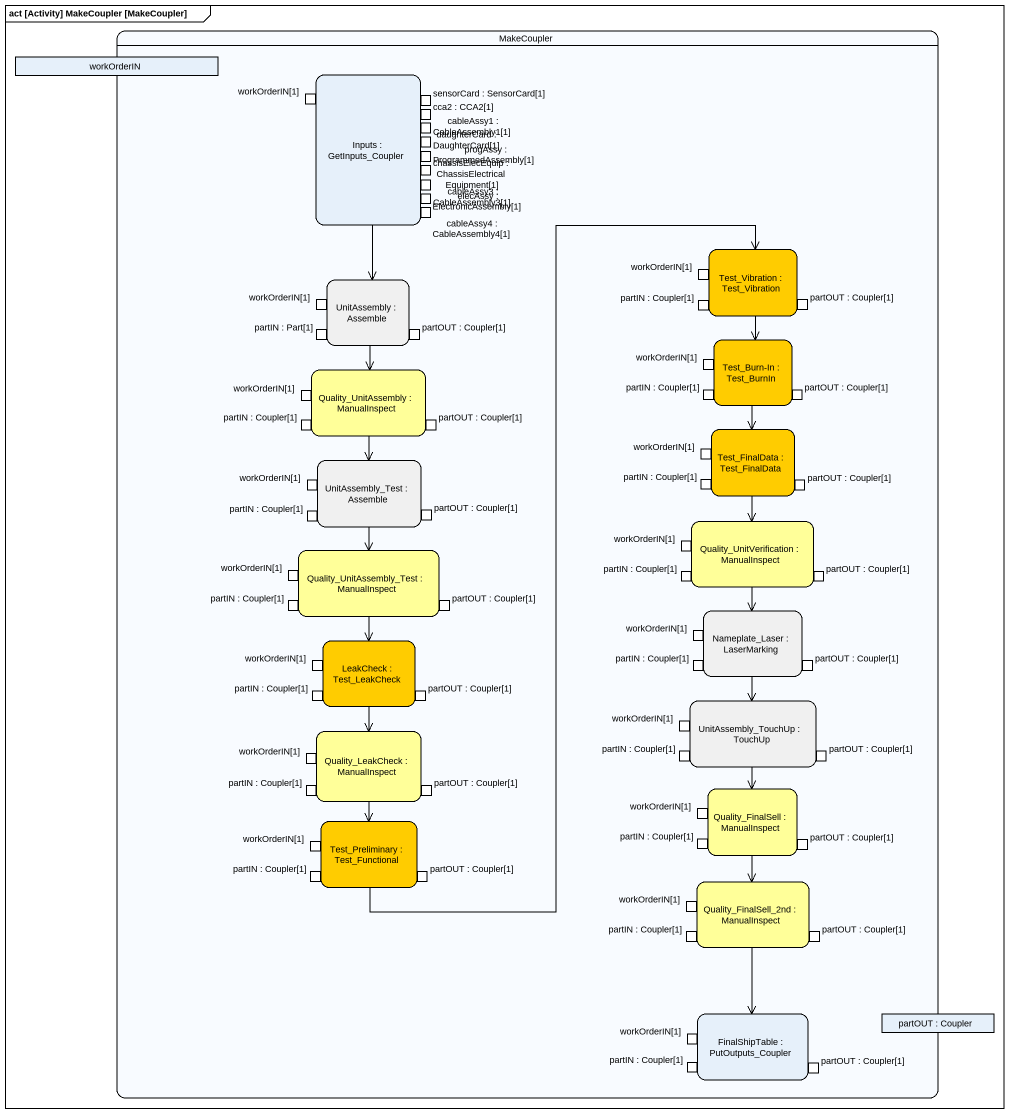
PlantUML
@startuml
mainframe act [Activity] MakeCoupler [MakeCoupler]
hide empty description
state MakeCoupler {
  state workOrderIN <<object>>
  state "Inputs : GetInputs_Coupler" as Inputs {
    state "workOrderIN[1]" as workOrderIN_1 <<inputPin>>
    state "cableAssy1 : CableAssembly1[1]" as cableAssy1_CableAssembly1_1 <<outputPin>>
    state "sensorCard : SensorCard[1]" as sensorCard_SensorCard_1 <<outputPin>>
    state "cca2 : CCA2[1]" as cca2_CCA2_1 <<outputPin>>
    state "progAssy : ProgrammedAssembly[1]" as progAssy_ProgrammedAssembly <<outputPin>>
    state "daughterCard : DaughterCard[1]" as daughterCard_DaughterCard_1 <<outputPin>>
    state "cableAssy3 : CableAssembly3[1]" as cableAssy3_CableAssembly3_1 <<outputPin>>
    state "chassisElecEquip : ChassisElectricalEquipment[1]" as chassisElecEquip <<outputPin>>
    state "elecAssy : ElectronicAssembly[1]" as elecAssy_ElectronicAssembly <<outputPin>>
    state "cableAssy4 : CableAssembly4[1]" as cableAssy4_CableAssembly4_1 <<outputPin>>
  }
  state "Test_Vibration : Test_Vibration" as Test_Vibration #FFCC00 {
    state "workOrderIN[1]" as workOrderIN_1_2 <<inputPin>>
    state "partIN : Coupler[1]" as partIN_Coupler_1 <<inputPin>>
    state "partOUT : Coupler[1]" as partOUT_Coupler_1 <<outputPin>>
  }
  state "UnitAssembly : Assemble" as UnitAssembly #F0F0F0 {
    state "workOrderIN[1]" as workOrderIN_1_3 <<inputPin>>
    state "partIN : Part[1]" as partIN_Part_1 <<inputPin>>
    state "partOUT : Coupler[1]" as partOUT_Coupler_1_2 <<outputPin>>
  }
  state "Test_Burn-In : Test_BurnIn" as Test_Burn_In #FFCC00 {
    state "workOrderIN[1]" as workOrderIN_1_5 <<inputPin>>
    state "partIN : Coupler[1]" as partIN_Coupler_1_2 <<inputPin>>
    state "partOUT : Coupler[1]" as partOUT_Coupler_1_3 <<outputPin>>
  }
  state "Quality_UnitAssembly : ManualInspect" as Quality_UnitAssembly #FFFF99 {
    state "workOrderIN[1]" as workOrderIN_1_4 <<inputPin>>
    state "partIN : Coupler[1]" as partIN_Coupler_1_3 <<inputPin>>
    state "partOUT : Coupler[1]" as partOUT_Coupler_1_4 <<outputPin>>
  }
  state "Test_FinalData : Test_FinalData" as Test_FinalData #FFCC00 {
    state "workOrderIN[1]" as workOrderIN_1_6 <<inputPin>>
    state "partIN : Coupler[1]" as partIN_Coupler_1_4 <<inputPin>>
    state "partOUT : Coupler[1]" as partOUT_Coupler_1_6 <<outputPin>>
  }
  state "UnitAssembly_Test : Assemble" as UnitAssembly_Test #F0F0F0 {
    state "workOrderIN[1]" as workOrderIN_1_7 <<inputPin>>
    state "partOUT : Coupler[1]" as partOUT_Coupler_1_5 <<outputPin>>
    state "partIN : Coupler[1]" as partIN_Coupler_1_5 <<inputPin>>
  }
  state "Quality_UnitVerification : ManualInspect" as Quality_UnitVerification #FFFF99 {
    state "workOrderIN[1]" as workOrderIN_1_8 <<inputPin>>
    state "partIN : Coupler[1]" as partIN_Coupler_1_6 <<inputPin>>
    state "partOUT : Coupler[1]" as partOUT_Coupler_1_7 <<outputPin>>
  }
  state "Quality_UnitAssembly_Test : ManualInspect" as Quality_UnitAssembly_Test #FFFF99 {
    state "workOrderIN[1]" as workOrderIN_1_9 <<inputPin>>
    state "partIN : Coupler[1]" as partIN_Coupler_1_7 <<inputPin>>
    state "partOUT : Coupler[1]" as partOUT_Coupler_1_8 <<outputPin>>
  }
  state "Nameplate_Laser : LaserMarking" as Nameplate_Laser #F0F0F0 {
    state "partIN : Coupler[1]" as partIN_Coupler_1_8 <<inputPin>>
    state "workOrderIN[1]" as workOrderIN_1_11 <<inputPin>>
    state "partOUT : Coupler[1]" as partOUT_Coupler_1_9 <<outputPin>>
  }
  state "LeakCheck : Test_LeakCheck" as LeakCheck #FFCC00 {
    state "workOrderIN[1]" as workOrderIN_1_10 <<inputPin>>
    state "partIN : Coupler[1]" as partIN_Coupler_1_9 <<inputPin>>
    state "partOUT : Coupler[1]" as partOUT_Coupler_1_10 <<outputPin>>
  }
  state "UnitAssembly_TouchUp : TouchUp" as UnitAssembly_TouchUp #F0F0F0 {
    state "workOrderIN[1]" as workOrderIN_1_12 <<inputPin>>
    state "partIN : Coupler[1]" as partIN_Coupler_1_10 <<inputPin>>
    state "partOUT : Coupler[1]" as partOUT_Coupler_1_11 <<outputPin>>
  }
  state "Quality_LeakCheck : ManualInspect" as Quality_LeakCheck #FFFF99 {
    state "workOrderIN[1]" as workOrderIN_1_13 <<inputPin>>
    state "partIN : Coupler[1]" as partIN_Coupler_1_11 <<inputPin>>
    state "partOUT : Coupler[1]" as partOUT_Coupler_1_12 <<outputPin>>
  }
  state "Quality_FinalSell : ManualInspect" as Quality_FinalSell #FFFF99 {
    state "workOrderIN[1]" as workOrderIN_1_14 <<inputPin>>
    state "partIN : Coupler[1]" as partIN_Coupler_1_12 <<inputPin>>
    state "partOUT : Coupler[1]" as partOUT_Coupler_1_13 <<outputPin>>
  }
  state "Test_Preliminary : Test_Functional" as Test_Preliminary #FFCC00 {
    state "workOrderIN[1]" as workOrderIN_1_15 <<inputPin>>
    state "partIN : Coupler[1]" as partIN_Coupler_1_13 <<inputPin>>
    state "partOUT : Coupler[1]" as partOUT_Coupler_1_14 <<outputPin>>
  }
  state "Quality_FinalSell_2nd : ManualInspect" as Quality_FinalSell_2nd #FFFF99 {
    state "partIN : Coupler[1]" as partIN_Coupler_1_14 <<inputPin>>
    state "workOrderIN[1]" as workOrderIN_1_16 <<inputPin>>
    state "partOUT : Coupler[1]" as partOUT_Coupler_1_15 <<outputPin>>
  }
  state "FinalShipTable : PutOutputs_Coupler" as FinalShipTable {
    state "workOrderIN[1]" as workOrderIN_1_17 <<inputPin>>
    state "partIN : Coupler[1]" as partIN_Coupler_1_15 <<inputPin>>
    state "partOUT : Coupler[1]" as partOUT_Coupler_1_16 <<outputPin>>
  }
  state "partOUT : Coupler" as partOUT <<object>>
}
Inputs --> UnitAssembly
Test_Vibration --> Test_Burn_In
UnitAssembly --> Quality_UnitAssembly
Test_Burn_In --> Test_FinalData
Quality_UnitAssembly --> UnitAssembly_Test
Test_FinalData --> Quality_UnitVerification
UnitAssembly_Test --> Quality_UnitAssembly_Test
Quality_UnitVerification --> Nameplate_Laser
Quality_UnitAssembly_Test --> LeakCheck
Nameplate_Laser --> UnitAssembly_TouchUp
LeakCheck --> Quality_LeakCheck
UnitAssembly_TouchUp --> Quality_FinalSell
Quality_LeakCheck --> Test_Preliminary
Quality_FinalSell --> Quality_FinalSell_2nd
Test_Preliminary -up-> Test_Vibration
Quality_FinalSell_2nd --> FinalShipTable
@enduml
